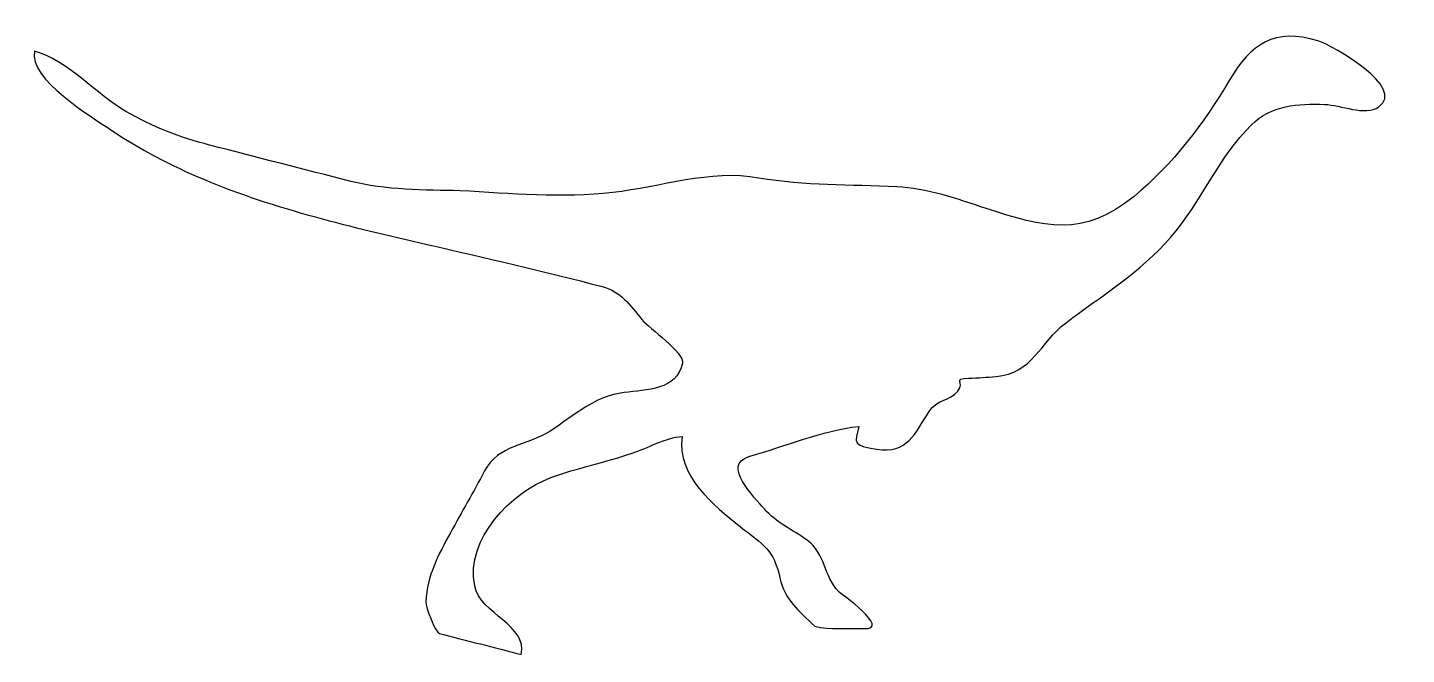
# Model space of a CAD drawing. Header units: centimetres. Extents: x -10.4 to 10.6, y -4.7 to 4.8.
import ezdxf

# ---------------------------------------------------------------- set-up
doc = ezdxf.new("R2010")
doc.units = ezdxf.units.CM
doc.header["$MEASUREMENT"] = 0
doc.layers.add('Camada 1', color=7, linetype='Continuous')

msp = doc.modelspace()

# ---------------------------------------------------------------- linework, layer by layer
at = {"layer": 'Camada 1'}
msp.add_open_spline([(-3.57055, -3.65745), (-3.48697, -4.08364), (-2.75402, -4.26271), (-2.86631, -4.7002), (-2.86631, -4.7002), (-3.27848, -4.59437), (-3.69104, -4.48853), (-4.1031, -4.3827), (-4.1031, -4.3827), (-4.16996, -4.36548), (-4.31651, -3.98194), (-4.31355, -3.89864), (-4.31355, -3.89864), (-4.29797, -3.50629), (-4.12107, -3.18159), (-3.93964, -2.84994), (-3.93964, -2.84994), (-3.76724, -2.53673), (-3.58809, -2.22703), (-3.42164, -1.91033), (-3.42164, -1.91033), (-3.19704, -1.50464), (-2.79741, -1.5387), (-2.42432, -1.30282), (-2.42432, -1.30282), (-2.04742, -1.06491), (-1.75638, -0.77405), (-1.29778, -0.71764), (-1.29778, -0.71764), (-0.95657, -0.67602), (-0.49847, -0.6797), (-0.41143, -0.2728), (-0.41143, -0.2728), (-0.37534, -0.11281), (-0.91967, 0.26131), (-1.02778, 0.39144), (-1.02778, 0.39144), (-1.21431, 0.61409), (-1.34824, 0.82102), (-1.63286, 0.89415), (-1.63286, 0.89415), (-2.51593, 1.12111), (-3.402, 1.32968), (-4.29081, 1.53428), (-4.29081, 1.53428), (-5.43683, 1.79815), (-6.60287, 2.06805), (-7.68941, 2.52464), (-7.68941, 2.52464), (-8.18085, 2.73128), (-8.65741, 2.97896), (-9.09943, 3.27706), (-9.09943, 3.27706), (-9.37575, 3.4633), (-10.36725, 4.05444), (-10.25975, 4.47264), (-10.25975, 4.47264), (-9.77797, 4.34895), (-9.3049, 3.80295), (-8.87212, 3.55623), (-8.87212, 3.55623), (-8.46815, 3.3257), (-8.04995, 3.16007), (-7.60148, 3.04479), (-7.60148, 3.04479), (-6.88486, 2.86069), (-6.16799, 2.67652), (-5.45134, 2.49245), (-5.45134, 2.49245), (-4.93837, 2.36069), (-4.31874, 2.35963), (-3.79092, 2.35103), (-3.79092, 2.35103), (-3.01971, 2.30714), (-2.24287, 2.23842), (-1.47179, 2.32386), (-1.47179, 2.32386), (-0.73403, 2.4057), (-0.00036, 2.67808), (0.75063, 2.54373), (0.75063, 2.54373), (1.44307, 2.42313), (2.14353, 2.44335), (2.84497, 2.41226), (2.84497, 2.41226), (3.29415, 2.39091), (3.78027, 2.22099), (4.204, 2.08203), (4.204, 2.08203), (5.08207, 1.79416), (5.67971, 1.62967), (6.45277, 2.26549), (6.45277, 2.26549), (7.03813, 2.74687), (7.51399, 3.3778), (7.89896, 4.02695), (7.89896, 4.02695), (8.23247, 4.58945), (8.58648, 4.83221), (9.24775, 4.62943), (9.24775, 4.62943), (9.47852, 4.56011), (10.59284, 3.91773), (10.17504, 3.62708), (10.17504, 3.62708), (9.96501, 3.48373), (9.58682, 3.6555), (9.35031, 3.66441), (9.35031, 3.66441), (8.94748, 3.68031), (8.53791, 3.64973), (8.23639, 3.35276), (8.23639, 3.35276), (7.74085, 2.86603), (7.46518, 2.16796), (7.00901, 1.64022), (7.00901, 1.64022), (6.54588, 1.10838), (5.97303, 0.76524), (5.41881, 0.34363), (5.41881, 0.34363), (5.01844, 0.03904), (4.91364, -0.42562), (4.3545, -0.47383), (4.3545, -0.47383), (4.21729, -0.48571), (4.08007, -0.49455), (3.94204, -0.49987), (3.94204, -0.49987), (3.67539, -0.51156), (3.89568, -0.54972), (3.77199, -0.69659), (3.77199, -0.69659), (3.64708, -0.84711), (3.45798, -0.81925), (3.33574, -1.00753), (3.33574, -1.00753), (3.11873, -1.34268), (3.01065, -1.65034), (2.5381, -1.57998), (2.5381, -1.57998), (2.1816, -1.52603), (2.20192, -1.48952), (2.26817, -1.23171), (2.26817, -1.23171), (1.70987, -1.29921), (1.13866, -1.53508), (0.5986, -1.69216), (0.5986, -1.69216), (0.17371, -1.81419), (0.68681, -2.31343), (0.83284, -2.48636), (0.83284, -2.48636), (1.01458, -2.7021), (1.26152, -2.80262), (1.48469, -2.96465), (1.48469, -2.96465), (1.75666, -3.16116), (1.73819, -3.51432), (1.9589, -3.74427), (1.9589, -3.74427), (1.97099, -3.75554), (2.78218, -4.32942), (2.34366, -4.3077), (2.34366, -4.3077), (2.11231, -4.29619), (1.81859, -4.32942), (1.59788, -4.27283), (1.59788, -4.27283), (1.3534, -4.03082), (1.14195, -3.87289), (1.06932, -3.53652), (1.06932, -3.53652), (0.97807, -3.11133), (0.81416, -3.03257), (0.47041, -2.75894), (0.47041, -2.75894), (0.05396, -2.4281), (-0.49431, -1.98898), (-0.41872, -1.38842), (-0.41872, -1.38842), (-0.66116, -1.39681), (-0.95006, -1.56625), (-1.17924, -1.64213), (-1.17924, -1.64213), (-1.58567, -1.77627), (-2.00993, -1.86406), (-2.41265, -2.01196), (-2.41265, -2.01196), (-3.01265, -2.23238), (-3.71422, -2.94287), (-3.57055, -3.65745)], degree=3, knots=[0, 0, 0, 0, 0.02040816, 0.02040816, 0.02040816, 0.02040816, 0.04081633, 0.04081633, 0.04081633, 0.04081633, 0.06122449, 0.06122449, 0.06122449, 0.06122449, 0.08163265, 0.08163265, 0.08163265, 0.08163265, 0.10204082, 0.10204082, 0.10204082, 0.10204082, 0.12244898, 0.12244898, 0.12244898, 0.12244898, 0.14285714, 0.14285714, 0.14285714, 0.14285714, 0.16326531, 0.16326531, 0.16326531, 0.16326531, 0.18367347, 0.18367347, 0.18367347, 0.18367347, 0.20408163, 0.20408163, 0.20408163, 0.20408163, 0.2244898, 0.2244898, 0.2244898, 0.2244898, 0.24489796, 0.24489796, 0.24489796, 0.24489796, 0.26530612, 0.26530612, 0.26530612, 0.26530612, 0.28571429, 0.28571429, 0.28571429, 0.28571429, 0.30612245, 0.30612245, 0.30612245, 0.30612245, 0.32653061, 0.32653061, 0.32653061, 0.32653061, 0.34693878, 0.34693878, 0.34693878, 0.34693878, 0.36734694, 0.36734694, 0.36734694, 0.36734694, 0.3877551, 0.3877551, 0.3877551, 0.3877551, 0.40816327, 0.40816327, 0.40816327, 0.40816327, 0.42857143, 0.42857143, 0.42857143, 0.42857143, 0.44897959, 0.44897959, 0.44897959, 0.44897959, 0.46938776, 0.46938776, 0.46938776, 0.46938776, 0.48979592, 0.48979592, 0.48979592, 0.48979592, 0.51020408, 0.51020408, 0.51020408, 0.51020408, 0.53061224, 0.53061224, 0.53061224, 0.53061224, 0.55102041, 0.55102041, 0.55102041, 0.55102041, 0.57142857, 0.57142857, 0.57142857, 0.57142857, 0.59183673, 0.59183673, 0.59183673, 0.59183673, 0.6122449, 0.6122449, 0.6122449, 0.6122449, 0.63265306, 0.63265306, 0.63265306, 0.63265306, 0.65306122, 0.65306122, 0.65306122, 0.65306122, 0.67346939, 0.67346939, 0.67346939, 0.67346939, 0.69387755, 0.69387755, 0.69387755, 0.69387755, 0.71428571, 0.71428571, 0.71428571, 0.71428571, 0.73469388, 0.73469388, 0.73469388, 0.73469388, 0.75510204, 0.75510204, 0.75510204, 0.75510204, 0.7755102, 0.7755102, 0.7755102, 0.7755102, 0.79591837, 0.79591837, 0.79591837, 0.79591837, 0.81632653, 0.81632653, 0.81632653, 0.81632653, 0.83673469, 0.83673469, 0.83673469, 0.83673469, 0.85714286, 0.85714286, 0.85714286, 0.85714286, 0.87755102, 0.87755102, 0.87755102, 0.87755102, 0.89795918, 0.89795918, 0.89795918, 0.89795918, 0.91836735, 0.91836735, 0.91836735, 0.91836735, 0.93877551, 0.93877551, 0.93877551, 0.93877551, 0.95918367, 0.95918367, 0.95918367, 0.95918367, 1, 1, 1, 1], dxfattribs=at)

doc.saveas('drawing.dxf')
